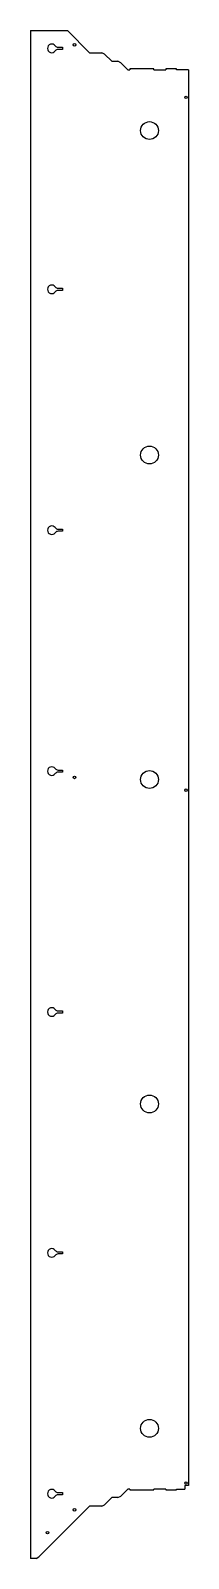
# Model space of a CAD drawing. Header units: millimetres. Extents: x -16 to 206, y -961 to 1177.
import ezdxf

# ---------------------------------------------------------------- set-up
doc = ezdxf.new("R2010")
doc.units = ezdxf.units.MM

msp = doc.modelspace()

# ---------------------------------------------------------------- linework, layer by layer
at = {"color": 7, "linetype": 'Continuous', "lineweight": 25}
for p, q in [((-15.9, 1177), (-15.9, -961)), ((-15.9, 1177), (36, 1177)), ((36, 1177), (67, 1146)), ((22.8, 1153.5), (29, 1153.5)), ((29, 1150.5), (22.8, 1150.5)), ((29, 1153.5), (29, 1150.5)), ((67, 1146), (84.3, 1146)), ((88.2, 1144), (84.3, 1146)), ((88.2, 1144), (98.2, 1134)), ((98.2, 1134), (107, 1134)), ((110.9, 1132), (107, 1134)), ((110.9, 1132), (120.9, 1122)), ((120.9, 1122), (123.7, 1122)), ((123.7, 1123.2), (123.7, 1122)), ((157.2, 1123.2), (123.7, 1123.2)), ((157.2, 1122), (157.2, 1123.2)), ((157.2, 1122), (174.2, 1122)), ((174.2, 1123.2), (174.2, 1122)), ((189.2, 1123.2), (174.2, 1123.2)), ((189.2, 1122), (189.2, 1123.2)), ((206, 1122), (189.2, 1122)), ((206, 1122), (206, -859)), ((22.8, 816.4), (29, 816.4)), ((29, 813.4), (22.8, 813.4)), ((29, 816.4), (29, 813.4)), ((22.8, 479.3), (29, 479.3)), ((29, 476.3), (22.8, 476.3)), ((29, 479.3), (29, 476.3)), ((22.8, 142.2), (29, 142.2)), ((29, 139.2), (22.8, 139.2)), ((29, 142.2), (29, 139.2)), ((22.8, -194.9), (29, -194.9)), ((29, -197.9), (22.8, -197.9)), ((29, -194.9), (29, -197.9)), ((22.8, -532), (29, -532)), ((29, -532), (29, -535)), ((29, -535), (22.8, -535)), ((22.8, -869), (29, -869)), ((29, -872), (22.8, -872)), ((29, -869), (29, -872)), ((98.2, -876), (88.2, -886)), ((107, -876), (98.2, -876)), ((107, -876), (110.9, -874)), ((120.9, -864), (110.9, -874)), ((123.7, -864), (120.9, -864)), ((123.7, -864), (123.7, -865.2)), ((123.7, -865.2), (157.2, -865.2)), ((174.2, -864), (157.2, -864)), ((157.2, -865.2), (157.2, -864)), ((174.2, -864), (174.2, -865.2)), ((174.2, -865.2), (189.2, -865.2)), ((189.2, -864), (201, -864)), ((189.2, -865.2), (189.2, -864)), ((206, -859), (201, -859)), ((201, -859), (201, -864)), ((67, -888), (-4, -959)), ((84.3, -888), (67, -888)), ((84.3, -888), (88.2, -886)), ((-7.9, -961), (-15.9, -961)), ((-7.9, -961), (-4, -959))]:
    msp.add_line(p, q, dxfattribs=at)
for centre, radius in [((46, 1157), 1.8), ((202.5, 1083.5), 1.8), ((151.2, 1037), 12.5), ((151.2, 583), 12.5), ((46, 131.9), 1.8), ((151.2, 128.9), 12.5), ((202.5, 114), 1.8), ((151.2, -325.1), 12.5), ((151.2, -779), 12.5), ((202.5, -855.5), 1.8), ((46, -893), 1.8), ((8, -925), 1.8)]:
    msp.add_circle(centre, radius, dxfattribs=at)
for centre, radius, start, end in [((14, 1152), 6, 36.2215, 323.7785), ((22.8, 1158.5), 5, 216.2215, 270), ((22.8, 1145.5), 5, 90, 143.7785), ((14, 814.9), 6, 36.2215, 323.7785), ((22.8, 821.4), 5, 216.2215, 270), ((22.8, 808.4), 5, 90, 143.7785), ((14, 477.8), 6, 36.2215, 323.7785), ((22.8, 484.3), 5, 216.2215, 270), ((22.8, 471.3), 5, 90, 143.7785), ((14, 140.7), 6, 36.2215, 323.7785), ((22.8, 147.2), 5, 216.2215, 270), ((22.8, 134.2), 5, 90, 143.7785), ((14, -196.4), 6, 36.2215, 323.7785), ((22.8, -189.9), 5, 216.2215, 270), ((22.8, -202.9), 5, 90, 143.7785), ((14, -533.5), 6, 36.2215, 323.7785), ((22.8, -527), 5, 216.2215, 270), ((22.8, -540), 5, 90, 143.7785), ((14, -870.5), 6, 36.2215, 323.7785), ((22.8, -864), 5, 216.2215, 270), ((22.8, -877), 5, 90, 143.7785)]:
    msp.add_arc(centre, radius, start, end, dxfattribs=at)

doc.saveas('drawing.dxf')
